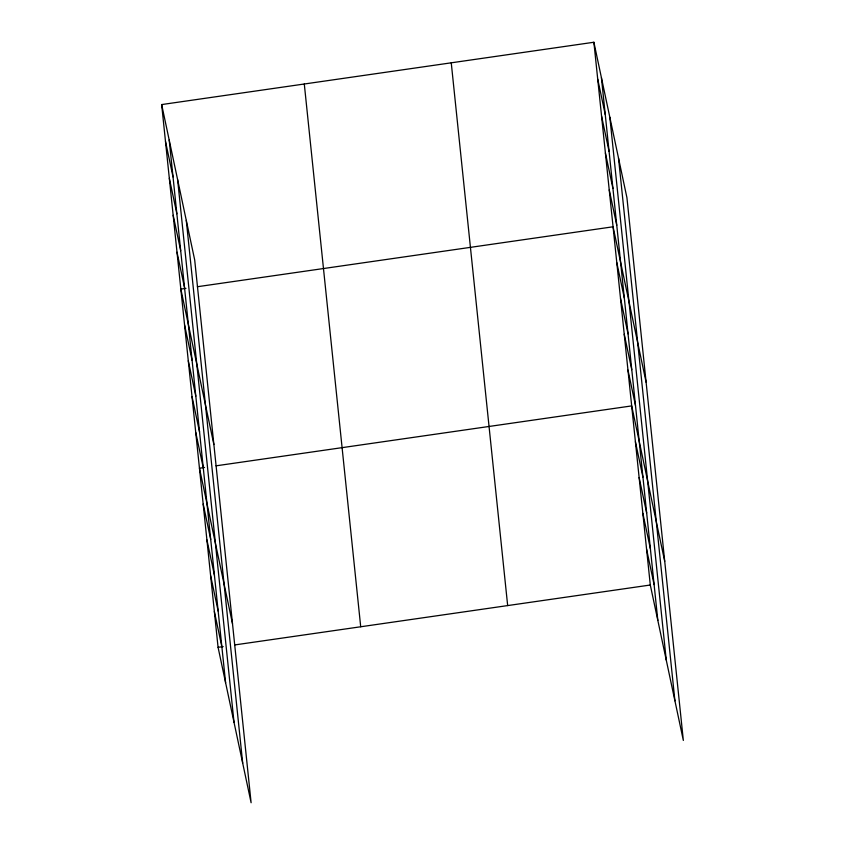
<?xml version="1.0" encoding="UTF-8"?>
<svg xmlns="http://www.w3.org/2000/svg" width="845" height="845" viewBox="0 0 845 845"><rect width="100%" height="100%" fill="white"/><g stroke="black" fill="none" stroke-linecap="round" stroke-linejoin="round"><path stroke-width="1.27" d="M161.659 104.569L194.699 259.985L251.113 802.75L218.073 647.323L161.659 104.569L593.887 42.25L626.927 197.677L683.341 740.431L650.301 585.015L593.887 42.25M185.942 288.367L180.841 289.106L213.88 444.523M197.403 286.719L613.069 226.787L646.108 382.215M204.553 467.486L199.462 468.214L232.491 623.642M216.014 465.827L631.68 405.906L664.719 561.323M218.073 647.323L223.164 646.594M234.635 644.946L650.301 585.015M597.721 79.155L605.252 114.582M601.555 116.061L609.087 151.487M605.4 152.977L612.921 188.393M609.234 189.882L616.765 225.298M616.797 262.615L624.318 298.031M620.515 298.433L628.046 333.859M624.233 334.261L631.764 369.677M627.962 370.078L635.493 405.494M635.408 441.724L642.939 477.14M639.126 477.541L646.657 512.968M642.855 513.369L650.386 548.785M646.573 549.187L654.104 584.613M165.504 141.474L173.024 176.89M169.338 178.379L176.869 213.806M173.172 215.285L180.703 250.712M177.006 252.201L184.537 287.617M184.569 324.924L192.1 360.35M188.287 360.752L195.818 396.168M192.016 396.569L199.547 431.996M195.734 432.397L203.265 467.813M203.18 504.042L210.711 539.459M206.909 539.86L214.44 575.287M210.627 575.688L218.158 611.104M214.355 611.505L221.886 646.921M618.508 158.068L674.923 700.832M609.837 117.275L666.251 660.029M601.418 77.666L657.832 620.431M451.251 62.815L507.665 605.58M304.295 84.004L360.709 626.768M186.28 220.387L242.695 763.151M177.608 179.584L234.023 722.348M169.19 139.985L225.604 682.749"/></g></svg>
